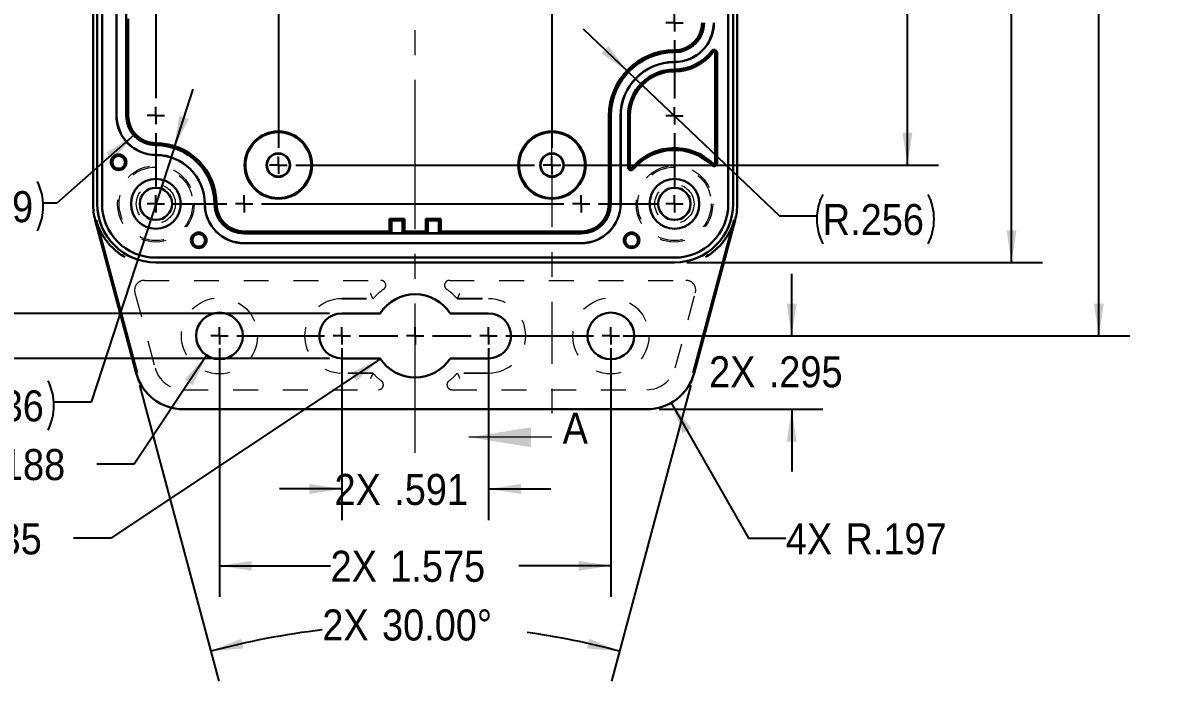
# Model space of a CAD drawing. Header units: inches. Extents: x 0.3 to 21.8, y 0.2 to 16.9.
# Drawn here: x 4.007 to 8.576, y 7.025 to 9.676 of the extents above; entities that cross this region are included whole.
import ezdxf

# ---------------------------------------------------------------- set-up
doc = ezdxf.new("R2010")
doc.units = ezdxf.units.IN
doc.header["$MEASUREMENT"] = 0
for name, pattern in [('SLD-Center', [0.75, 0.6, -0.05, 0.05, -0.05]), ('SLD-Dashed', [0.075, 0.05, -0.025]), ('SLD-Solid', [0]), ('SLD-Thin-Thick-Chain', [0.4, 0.25, -0.05, 0.05, -0.05])]:
    doc.linetypes.add(name, pattern=pattern)
doc.layers.add('SLD-0', color=7, linetype='SLD-Solid')
doc.styles.add('SLDTEXTSTYLE1', font='GOTHIC.TTF', dxfattribs={"width": 0.913})
doc.dimstyles.new('SLDDIMSTYLE0', dxfattribs={"dimtxt": 0.125, "dimasz": 0.13, "dimexe": 0, "dimexo": 0.0625, "dimgap": 0.03125, "dimtad": 0, "dimtih": 1, "dimtoh": 1, "dimdec": 3, "dimrnd": 1e-09, "dimzin": 12, "dimdsep": 46, "dimtxsty": 'SLDTEXTSTYLE1', "dimsah": 1, "dimcen": 0.09, "dimadec": 0, "dimazin": 3, "dimtfac": 1, "dimtdec": 3, "dimtofl": 0, "dimtmove": 0, "dimatfit": 3, "dimfxl": 1, "dimfrac": 2, "dimtolj": 1, "dimtzin": 12, "dimarcsym": 0})
doc.dimstyles.new('SLDDIMSTYLE10', dxfattribs={"dimtxt": 0.125, "dimasz": 0.13, "dimexe": 0, "dimexo": 0.0625, "dimgap": 0.03125, "dimtad": 0, "dimtih": 1, "dimtoh": 1, "dimdec": 3, "dimrnd": 1e-09, "dimzin": 12, "dimdsep": 46, "dimtxsty": 'SLDTEXTSTYLE1', "dimsah": 1, "dimcen": 0, "dimadec": 0, "dimazin": 3, "dimtfac": 1, "dimtdec": 3, "dimtofl": 0, "dimtmove": 1, "dimatfit": 3, "dimfxl": 1, "dimfrac": 2, "dimtolj": 1, "dimtzin": 12, "dimarcsym": 0})
doc.dimstyles.new('SLDDIMSTYLE3', dxfattribs={"dimtxt": 0.125, "dimasz": 0.13, "dimexe": 0, "dimexo": 0.0625, "dimgap": 0.03125, "dimtad": 0, "dimtih": 1, "dimtoh": 1, "dimdec": 3, "dimrnd": 1e-09, "dimzin": 12, "dimdsep": 46, "dimtxsty": 'SLDTEXTSTYLE1', "dimsah": 1, "dimcen": 0.09, "dimadec": 0, "dimazin": 3, "dimtfac": 1, "dimtdec": 3, "dimtmove": 0, "dimatfit": 0, "dimfxl": 1, "dimfrac": 2, "dimtolj": 1, "dimtzin": 12, "dimarcsym": 0})
doc.dimstyles.new('SLDDIMSTYLE5', dxfattribs={"dimtxt": 0.125, "dimasz": 0.13, "dimexe": 0, "dimexo": 0.0625, "dimgap": 0.03125, "dimtad": 0, "dimtih": 1, "dimtoh": 1, "dimdec": 4, "dimzin": 4, "dimdsep": 46, "dimtxsty": 'SLDTEXTSTYLE1', "dimsah": 1, "dimcen": 0.09, "dimazin": 1, "dimtfac": 1, "dimtofl": 0, "dimtmove": 0, "dimatfit": 3, "dimfxl": 1, "dimfrac": 2, "dimtolj": 1, "dimtzin": 12, "dimarcsym": 0})
doc.dimstyles.new('SLDDIMSTYLE6', dxfattribs={"dimtxt": 0.125, "dimasz": 0.13, "dimexe": 0, "dimexo": 0.0625, "dimgap": 0.03125, "dimtad": 0, "dimtih": 1, "dimtoh": 1, "dimdec": 3, "dimrnd": 1e-09, "dimzin": 12, "dimdsep": 46, "dimtxsty": 'SLDTEXTSTYLE1', "dimsah": 1, "dimcen": 0, "dimadec": 0, "dimazin": 3, "dimtfac": 1, "dimtdec": 3, "dimtofl": 0, "dimtmove": 0, "dimatfit": 3, "dimfxl": 1, "dimfrac": 2, "dimtolj": 1, "dimtzin": 12, "dimarcsym": 0})
doc.dimstyles.new('SLDDIMSTYLE7', dxfattribs={"dimtxt": 0.125, "dimasz": 0.13, "dimexe": 0, "dimexo": 0.0625, "dimgap": 0.03125, "dimtad": 0, "dimtih": 1, "dimtoh": 1, "dimdec": 3, "dimrnd": 1e-09, "dimzin": 12, "dimdsep": 46, "dimtxsty": 'SLDTEXTSTYLE1', "dimsah": 1, "dimcen": 0, "dimadec": 0, "dimazin": 3, "dimtfac": 1, "dimtdec": 3, "dimtofl": 0, "dimtmove": 0, "dimatfit": 3, "dimfxl": 1, "dimfrac": 2, "dimtolj": 1, "dimtzin": 12, "dimarcsym": 0})
doc.dimstyles.new('SLDDIMSTYLE8', dxfattribs={"dimtxt": 0.125, "dimasz": 0.13, "dimexe": 0, "dimexo": 0.0625, "dimgap": 0.03125, "dimtad": 0, "dimtih": 1, "dimtoh": 1, "dimdec": 3, "dimrnd": 1e-09, "dimzin": 12, "dimdsep": 46, "dimtxsty": 'SLDTEXTSTYLE1', "dimsah": 1, "dimcen": 0, "dimadec": 0, "dimazin": 3, "dimtfac": 1, "dimtdec": 3, "dimtofl": 0, "dimtmove": 0, "dimatfit": 3, "dimfxl": 1, "dimfrac": 2, "dimtolj": 1, "dimtzin": 12, "dimarcsym": 0})
doc.dimstyles.new('SLDDIMSTYLE9', dxfattribs={"dimtxt": 0.125, "dimasz": 0.13, "dimexe": 0, "dimexo": 0.0625, "dimgap": 0.03125, "dimtad": 0, "dimtih": 1, "dimtoh": 1, "dimdec": 3, "dimrnd": 1e-09, "dimzin": 12, "dimdsep": 46, "dimtxsty": 'SLDTEXTSTYLE1', "dimsah": 1, "dimcen": 0, "dimadec": 0, "dimazin": 3, "dimtfac": 1, "dimtdec": 3, "dimtofl": 0, "dimtmove": 0, "dimatfit": 3, "dimfxl": 1, "dimfrac": 2, "dimtolj": 1, "dimtzin": 12, "dimarcsym": 0})

# ---------------------------------------------------------------- blocks, each defined once
blk = doc.blocks.new('*D11')
at = {"layer": 'SLD-0'}
for p, q in [((6.6789, 13.238), (8.1101, 13.238)), ((7.9851, 13.238), (7.9851, 11.0964)), ((7.9851, 8.7105), (7.9851, 10.8981)), ((6.6789, 8.7105), (8.1101, 8.7105))]:
    blk.add_line(p, q, dxfattribs=at)
for points in [[(7.9851, 13.238), (7.9651, 13.108), (8.0051, 13.108)], [(7.9851, 8.7105), (8.0051, 8.8405), (7.9651, 8.8405)]]:
    blk.add_solid(points, dxfattribs=at)
at = {"layer": 'SLD-0', "insert": (7.7773, 11.0577), "char_height": 0.125, "attachment_point": 1, "style": 'SLDTEXTSTYLE1'}
blk.add_mtext('4.528', dxfattribs=at)
blk = doc.blocks.new('*D22')
at = {"layer": 'SLD-0'}
for p, q in [((6.1861, 12.846), (7.6913, 12.846)), ((7.5663, 12.846), (7.5663, 10.7143)), ((7.5663, 9.1025), (7.5663, 10.516)), ((6.1861, 9.1025), (7.6913, 9.1025))]:
    blk.add_line(p, q, dxfattribs=at)
for centre, start, end in [((7.4944, 10.6151), 153.4349, 206.5651), ((7.6383, 10.6151), 333.4349, 26.5651)]:
    blk.add_arc(centre, 0.2217, start, end, dxfattribs=at)
for points in [[(7.5663, 12.846), (7.5463, 12.716), (7.5863, 12.716)], [(7.5663, 9.1025), (7.5863, 9.2325), (7.5463, 9.2325)]]:
    blk.add_solid(points, dxfattribs=at)
at = {"layer": 'SLD-0', "insert": (7.3585, 10.6756), "char_height": 0.125, "attachment_point": 1, "style": 'SLDTEXTSTYLE1'}
blk.add_mtext('3.744', dxfattribs=at)
blk = doc.blocks.new('*D24')
at = {"layer": 'SLD-0'}
for p, q in [((4.476, 8.2175), (4.7956, 7.025)), ((6.6952, 8.2175), (6.3756, 7.025))]:
    blk.add_line(p, q, dxfattribs=at)
for start, end in [(96.7526, 105), (75, 81.8517)]:
    blk.add_arc((5.5856, 4.0766), 3.1774, start, end, dxfattribs=at)
for points in [[(4.7632, 7.1457), (4.8942, 7.1574), (4.8847, 7.1962)], [(6.408, 7.1457), (6.2865, 7.1962), (6.277, 7.1574)]]:
    blk.add_solid(points, dxfattribs=at)
at = {"layer": 'SLD-0', "char_height": 0.125, "attachment_point": 1, "style": 'SLDTEXTSTYLE1'}
for s, insert in [('2X ', (5.212, 7.3142, -0.5264)), ('30.00°', (5.4521, 7.3142, -0.5264))]:
    blk.add_mtext(s, dxfattribs=dict(at, insert=insert))
blk = doc.blocks.new('*D25')
at = {"layer": 'SLD-0'}
for p, q in [((6.6156, 8.1458), (6.9269, 7.6005)), ((6.9269, 7.6005), (7.0769, 7.6005))]:
    blk.add_line(p, q, dxfattribs=at)
blk.add_solid([(6.6156, 8.1458), (6.6626, 8.023), (6.6974, 8.0428)], dxfattribs=at)
at = {"layer": 'SLD-0', "char_height": 0.125, "attachment_point": 1, "style": 'SLDTEXTSTYLE1'}
for s, insert in [('4X ', (7.0769, 7.6609, -0.5264)), ('R.197', (7.317, 7.6609, -0.5264))]:
    blk.add_mtext(s, dxfattribs=dict(at, insert=insert))
blk = doc.blocks.new('*D26')
at = {"layer": 'SLD-0'}
for p, q in [((5.4463, 8.3225), (4.361, 7.6005)), ((4.361, 7.6005), (4.211, 7.6005))]:
    blk.add_line(p, q, dxfattribs=at)
blk.add_solid([(5.4463, 8.3225), (5.327, 8.2671), (5.3491, 8.2338)], dxfattribs=at)
at = {"layer": 'SLD-0', "char_height": 0.125, "attachment_point": 1, "style": 'SLDTEXTSTYLE1'}
for s, insert in [('2X ', (3.5461, 7.6609, -0.2627)), ('.335', (3.7862, 7.6609, -0.2627))]:
    blk.add_mtext(s, dxfattribs=dict(at, insert=insert))
blk = doc.blocks.new('*D27')
at = {"layer": 'SLD-0'}
for p, q in [((3.4578, 8.5057), (3.4578, 8.7557)), ((5.2403, 8.5057), (3.3328, 8.5057)), ((5.2403, 8.3246), (3.3328, 8.3246)), ((3.4578, 8.3246), (3.4578, 8.0746))]:
    blk.add_line(p, q, dxfattribs=at)
for points in [[(3.4578, 8.5057), (3.4778, 8.6357), (3.4378, 8.6357)], [(3.4578, 8.3246), (3.4378, 8.1946), (3.4778, 8.1946)]]:
    blk.add_solid(points, dxfattribs=at)
at = {"layer": 'SLD-0', "char_height": 0.125, "attachment_point": 1, "style": 'SLDTEXTSTYLE1'}
for s, insert in [('4X ', (3.1254, 8.4704, -0.2627)), ('.181', (3.3655, 8.4704, -0.2627))]:
    blk.add_mtext(s, dxfattribs=dict(at, insert=insert))
blk = doc.blocks.new('*D28')
at = {"layer": 'SLD-0'}
for p, q in [((5.2903, 8.3652), (5.2903, 7.6741)), ((5.8809, 8.3652), (5.8809, 7.6741)), ((5.2903, 7.7991), (5.0403, 7.7991)), ((5.8809, 7.7991), (6.1309, 7.7991))]:
    blk.add_line(p, q, dxfattribs=at)
for points in [[(5.2903, 7.7991), (5.1603, 7.8191), (5.1603, 7.7791)], [(5.8809, 7.7991), (6.0109, 7.7791), (6.0109, 7.8191)]]:
    blk.add_solid(points, dxfattribs=at)
at = {"layer": 'SLD-0', "char_height": 0.125, "attachment_point": 1, "style": 'SLDTEXTSTYLE1'}
for s, insert in [('2X ', (5.2611, 7.8596, -0.2627)), ('.591', (5.5013, 7.8596, -0.2627))]:
    blk.add_mtext(s, dxfattribs=dict(at, insert=insert))
blk = doc.blocks.new('*D29')
at = {"layer": 'SLD-0'}
for p, q in [((4.7462, 8.3369), (4.4553, 7.8987)), ((4.4553, 7.8987), (4.3053, 7.8987))]:
    blk.add_line(p, q, dxfattribs=at)
blk.add_solid([(4.7462, 8.3369), (4.6576, 8.2396), (4.691, 8.2175)], dxfattribs=at)
at = {"layer": 'SLD-0', "char_height": 0.125, "attachment_point": 1, "style": 'SLDTEXTSTYLE1'}
for s, insert in [('4X ', (3.4518, 7.9598, -0.2627)), ('%%c', (3.692, 7.9578, -0.2627)), ('.188', (3.8805, 7.9598, -0.2627))]:
    blk.add_mtext(s, dxfattribs=dict(at, insert=insert))
blk = doc.blocks.new('*D30')
at = {"layer": 'SLD-0'}
for p, q in [((7.1006, 8.4152), (7.1006, 8.6652)), ((6.423, 8.4152), (7.2256, 8.4152)), ((6.568, 8.1199), (7.2256, 8.1199)), ((7.1006, 8.1199), (7.1006, 7.8699))]:
    blk.add_line(p, q, dxfattribs=at)
for points in [[(7.1006, 8.4152), (7.1206, 8.5452), (7.0806, 8.5452)], [(7.1006, 8.1199), (7.0806, 7.9899), (7.1206, 7.9899)]]:
    blk.add_solid(points, dxfattribs=at)
at = {"layer": 'SLD-0', "char_height": 0.125, "attachment_point": 1, "style": 'SLDTEXTSTYLE1'}
for s, insert in [('2X ', (6.7682, 8.3332, -0.2627)), ('.295', (7.0083, 8.3332, -0.2627))]:
    blk.add_mtext(s, dxfattribs=dict(at, insert=insert))
blk = doc.blocks.new('*D31')
at = {"layer": 'SLD-0'}
for p, q in [((4.7982, 8.3652), (4.7982, 7.365)), ((6.373, 8.3652), (6.373, 7.365)), ((4.7982, 7.49), (5.2453, 7.49)), ((6.373, 7.49), (6.0026, 7.49))]:
    blk.add_line(p, q, dxfattribs=at)
for points in [[(4.7982, 7.49), (4.9282, 7.47), (4.9282, 7.51)], [(6.373, 7.49), (6.243, 7.51), (6.243, 7.47)]]:
    blk.add_solid(points, dxfattribs=at)
at = {"layer": 'SLD-0', "char_height": 0.125, "attachment_point": 1, "style": 'SLDTEXTSTYLE1'}
for s, insert in [('2X ', (5.2453, 7.5504, -0.2627)), ('1.575', (5.4854, 7.5504, -0.2627))]:
    blk.add_mtext(s, dxfattribs=dict(at, insert=insert))
blk = doc.blocks.new('*D32')
at = {"layer": 'SLD-0'}
for p, q in [((4.4531, 9.2228), (4.1444, 8.9499)), ((4.1444, 8.9499), (4.0891, 8.9499))]:
    blk.add_line(p, q, dxfattribs=at)
for centre, start, end in [((3.8396, 8.9372), 153.4349, 206.5651), ((3.8672, 8.9372), 333.4349, 26.5651)]:
    blk.add_arc(centre, 0.2219, start, end, dxfattribs=at)
blk.add_solid([(4.4531, 9.2228), (4.3424, 9.1517), (4.3689, 9.1217)], dxfattribs=at)
at = {"layer": 'SLD-0', "insert": (3.6412, 8.9977, 0.4264), "char_height": 0.125, "attachment_point": 1, "style": 'SLDTEXTSTYLE1'}
blk.add_mtext('R.119', dxfattribs=at)
blk = doc.blocks.new('*D33')
at = {"layer": 'SLD-0'}
for p, q in [((4.6154, 9.171), (4.6928, 9.4087)), ((4.6154, 9.171), (4.2822, 8.1482)), ((4.2822, 8.1482), (4.1322, 8.1482))]:
    blk.add_line(p, q, dxfattribs=at)
for centre, start, end in [((3.8827, 8.1355), 153.4349, 206.5651), ((3.9103, 8.1355), 333.4349, 26.5651)]:
    blk.add_arc(centre, 0.2219, start, end, dxfattribs=at)
blk.add_solid([(4.6154, 9.171), (4.6747, 9.2884), (4.6366, 9.3008)], dxfattribs=at)
at = {"layer": 'SLD-0', "insert": (3.6843, 8.196, 0.4264), "char_height": 0.125, "attachment_point": 1, "style": 'SLDTEXTSTYLE1'}
blk.add_mtext('R.236', dxfattribs=at)
blk = doc.blocks.new('*D34')
at = {"layer": 'SLD-0'}
for p, q in [((6.4435, 9.4771), (6.2624, 9.6494)), ((6.4435, 9.4771), (7.0519, 8.8982)), ((7.0519, 8.8982), (7.2019, 8.8982))]:
    blk.add_line(p, q, dxfattribs=at)
for centre, start, end in [((7.4238, 8.8855), 153.4349, 206.5651), ((7.4514, 8.8855), 333.4349, 26.5651)]:
    blk.add_arc(centre, 0.2219, start, end, dxfattribs=at)
blk.add_solid([(6.4435, 9.4771), (6.3631, 9.5812), (6.3355, 9.5522)], dxfattribs=at)
at = {"layer": 'SLD-0', "insert": (7.2254, 8.9459, 0.4264), "char_height": 0.125, "attachment_point": 1, "style": 'SLDTEXTSTYLE1'}
blk.add_mtext('R.256', dxfattribs=at)
blk = doc.blocks.new('*D35')
at = {"layer": 'SLD-0'}
for p, q in [((6.423, 13.5333), (8.4615, 13.5333)), ((8.3365, 13.5333), (8.3365, 11.5341)), ((8.3365, 8.4152), (8.3365, 11.3103)), ((6.423, 8.4152), (8.4615, 8.4152))]:
    blk.add_line(p, q, dxfattribs=at)
for centre, start, end in [((8.3272, 11.4095), 153.4349, 206.5651), ((8.3459, 11.4095), 333.4349, 26.5651)]:
    blk.add_arc(centre, 0.2219, start, end, dxfattribs=at)
for points in [[(8.3365, 13.5333), (8.3165, 13.4033), (8.3565, 13.4033)], [(8.3365, 8.4152), (8.3565, 8.5452), (8.3165, 8.5452)]]:
    blk.add_solid(points, dxfattribs=at)
at = {"layer": 'SLD-0', "insert": (8.1287, 11.47, 0.4264), "char_height": 0.125, "attachment_point": 1, "style": 'SLDTEXTSTYLE1'}
blk.add_mtext('5.118', dxfattribs=at)
blk = doc.blocks.new('SW_CENTERMARKSYMBOL_0')
at = {"layer": 'SLD-0', "color": 0}
for p, q in [((0, 0), (-0.035, 0)), ((0, 0), (0, 0.035)), ((0, 0), (0.035, 0)), ((0, 0), (0, -0.035)), ((0.07, 0), (0.305, 0)), ((0.375, 0), (0.34, 0)), ((0.375, 0), (0.375, 0.035)), ((0.375, 0), (0.41, 0)), ((0.375, 0), (0.375, -0.035)), ((0.445, 0), (1.6616, 0)), ((1.7316, 0), (1.6966, 0)), ((1.7316, 0), (1.7316, 0.035)), ((1.7316, 0), (1.7666, 0)), ((1.7316, 0), (1.7316, -0.035)), ((1.8016, 0), (2.0166, 0)), ((2.0866, 0), (2.0516, 0)), ((2.0866, 0), (2.0866, 0.035)), ((2.0866, 0), (2.1216, 0)), ((2.0866, 0), (2.0866, -0.035)), ((0, -0.07), (0, -0.284)), ((2.0866, -0.07), (2.0866, -0.285)), ((0.4928, -0.1558), (0.4928, -0.1208)), ((1.5938, -0.1558), (1.5938, -0.1208)), ((0.4928, -0.1558), (0.4578, -0.1558)), ((0.4928, -0.1558), (0.5278, -0.1558)), ((0.4928, -0.1558), (0.4928, -0.1908)), ((0.5628, -0.1558), (1.5238, -0.1558)), ((1.5938, -0.1558), (1.5588, -0.1558)), ((1.5938, -0.1558), (1.6288, -0.1558)), ((1.5938, -0.1558), (1.5938, -0.1908)), ((0.4928, -0.2258), (0.4928, -3.8293)), ((1.5938, -0.2258), (1.5938, -3.8293)), ((0, -0.354), (0, -0.319)), ((0, -0.354), (-0.035, -0.354)), ((0, -0.354), (0.035, -0.354)), ((0, -0.354), (0, -0.389)), ((2.0866, -0.355), (2.0516, -0.355)), ((2.0866, -0.355), (2.0866, -0.32)), ((2.0866, -0.355), (2.1216, -0.355)), ((2.0866, -0.355), (2.0866, -0.39)), ((0, -0.424), (0, -0.659)), ((2.0866, -0.425), (2.0866, -3.2561)), ((0, -0.729), (-0.035, -0.729)), ((0, -0.729), (0, -0.694)), ((0, -0.729), (0.035, -0.729)), ((0, -0.729), (0, -0.764)), ((0, -0.799), (0, -3.6301)), ((2.0866, -3.3261), (2.0516, -3.3261)), ((2.0866, -3.3261), (2.0866, -3.2911)), ((2.0866, -3.3261), (2.1216, -3.3261)), ((2.0866, -3.3261), (2.0866, -3.3611)), ((2.0866, -3.3961), (2.0866, -3.6311)), ((0, -3.7001), (-0.035, -3.7001)), ((0, -3.7001), (0, -3.6651)), ((0, -3.7001), (0.035, -3.7001)), ((0, -3.7001), (0, -3.7351)), ((2.0866, -3.7011), (2.0866, -3.6661)), ((2.0866, -3.7011), (2.0516, -3.7011)), ((2.0866, -3.7011), (2.1216, -3.7011)), ((2.0866, -3.7011), (2.0866, -3.7361)), ((0, -3.7701), (0, -3.9851)), ((2.0866, -3.7711), (2.0866, -3.9851)), ((0.4928, -3.8993), (0.4928, -3.8643)), ((1.5938, -3.8993), (1.5938, -3.8643)), ((0.4928, -3.8993), (0.4578, -3.8993)), ((0.4928, -3.8993), (0.5278, -3.8993)), ((0.4928, -3.8993), (0.4928, -3.9343)), ((0.5628, -3.8993), (1.5238, -3.8993)), ((1.5938, -3.8993), (1.5588, -3.8993)), ((1.5938, -3.8993), (1.6288, -3.8993)), ((1.5938, -3.8993), (1.5938, -3.9343)), ((0, -4.0551), (0, -4.0201)), ((0.355, -4.0551), (0.355, -4.0201)), ((1.7116, -4.0551), (1.7116, -4.0201)), ((2.0866, -4.0551), (2.0866, -4.0201)), ((0, -4.0551), (-0.035, -4.0551)), ((0, -4.0551), (0.035, -4.0551)), ((0, -4.0551), (0, -4.0901)), ((0.07, -4.0551), (0.285, -4.0551)), ((0.355, -4.0551), (0.32, -4.0551)), ((0.355, -4.0551), (0.39, -4.0551)), ((0.355, -4.0551), (0.355, -4.0901)), ((0.425, -4.0551), (1.6416, -4.0551)), ((1.7116, -4.0551), (1.6766, -4.0551)), ((1.7116, -4.0551), (1.7466, -4.0551)), ((1.7116, -4.0551), (1.7116, -4.0901)), ((1.7816, -4.0551), (2.0166, -4.0551)), ((2.0866, -4.0551), (2.0516, -4.0551)), ((2.0866, -4.0551), (2.1216, -4.0551)), ((2.0866, -4.0551), (2.0866, -4.0901))]:
    blk.add_line(p, q, dxfattribs=at)
blk = doc.blocks.new('SW_CENTERMARKSYMBOL_1')
at = {"layer": 'SLD-0', "color": 0}
for p, q in [((0, 0), (-0.035, 0)), ((0, 0), (0, 0.035)), ((0, 0), (0, -0.035)), ((0, 0), (0.035, 0)), ((0.07, 0), (0.4221, 0)), ((0.4921, 0), (0.4571, 0)), ((0.4921, 0), (0.4921, 0.035)), ((0.4921, 0), (0.4921, -0.035)), ((0.4921, 0), (0.5271, 0)), ((0.5621, 0), (0.7174, 0)), ((0.7874, 0), (0.7524, 0)), ((0.7874, 0), (0.7874, 0.035)), ((0.7874, 0), (0.7874, -0.035)), ((0.7874, 0), (0.8224, 0)), ((0.8574, 0), (1.0127, 0)), ((1.0827, 0), (1.0477, 0)), ((1.0827, 0), (1.0827, 0.035)), ((1.0827, 0), (1.0827, -0.035)), ((1.0827, 0), (1.1177, 0)), ((1.1527, 0), (1.5048, 0)), ((1.5748, 0), (1.5398, 0)), ((1.5748, 0), (1.5748, 0.035)), ((1.5748, 0), (1.5748, -0.035)), ((1.5748, 0), (1.6098, 0))]:
    blk.add_line(p, q, dxfattribs=at)

msp = doc.modelspace()

# ---------------------------------------------------------------- linework, layer by layer
at = {"color": 7, "linetype": 'SLD-Solid', "lineweight": 30}
for p, q in [((4.28958, 13.0018), (4.28958, 8.94668)), ((4.30608, 13.0018), (4.30608, 8.94668)), ((4.32576, 13.0018), (4.32576, 8.94668)), ((6.84545, 8.94668), (6.84545, 13.0018)), ((6.86513, 8.94668), (6.86513, 13.0018)), ((6.88163, 8.94668), (6.88163, 13.0018)), ((4.38374, 12.2728), (4.38374, 9.30168)), ((4.38425, 12.2728), (4.38425, 9.30168)), ((4.42322, 12.2728), (4.42322, 9.30168)), ((4.4313, 9.30168), (4.4313, 9.69059)), ((6.79257, 9.55484), (6.79257, 9.11051)), ((6.80013, 9.11051), (6.80013, 9.55484)), ((6.36492, 9.30068), (6.36492, 8.94668)), ((6.37299, 8.94668), (6.37299, 9.30068)), ((6.41196, 8.94668), (6.41196, 9.30068)), ((6.41248, 8.94668), (6.41248, 9.30068)), ((6.44213, 9.30068), (6.44213, 9.09378)), ((6.44969, 9.09378), (6.44969, 9.30068)), ((4.46311, 8.26581), (4.2982, 8.88127)), ((4.46644, 8.2667), (4.30153, 8.88216)), ((5.48296, 8.88668), (5.48296, 8.83568)), ((5.48296, 8.88668), (5.49011, 8.87952)), ((5.48296, 8.88668), (5.54226, 8.88668)), ((5.49011, 8.82852), (5.49011, 8.87952)), ((5.53511, 8.87952), (5.49011, 8.87952)), ((5.54226, 8.88668), (5.53511, 8.87952)), ((5.53511, 8.82852), (5.53511, 8.87952)), ((5.54226, 8.88668), (5.54226, 8.83568)), ((5.62896, 8.88668), (5.62896, 8.83568)), ((5.62896, 8.88668), (5.63611, 8.87952)), ((5.68826, 8.88668), (5.62896, 8.88668)), ((5.63611, 8.82852), (5.63611, 8.87952)), ((5.63611, 8.87952), (5.68111, 8.87952)), ((5.68826, 8.88668), (5.68111, 8.87952)), ((5.68111, 8.82852), (5.68111, 8.87952)), ((5.68826, 8.88668), (5.68826, 8.83568)), ((6.86968, 8.88216), (6.70477, 8.2667)), ((6.87302, 8.88127), (6.70811, 8.26581)), ((5.48296, 8.83568), (4.8973, 8.83568)), ((4.8973, 8.8276), (6.25391, 8.8276)), ((5.49011, 8.82852), (5.48296, 8.83568)), ((5.49011, 8.82852), (5.53511, 8.82852)), ((5.53511, 8.82852), (5.54226, 8.83568)), ((5.62896, 8.83568), (5.54226, 8.83568)), ((5.63611, 8.82852), (5.62896, 8.83568)), ((5.68111, 8.82852), (5.63611, 8.82852)), ((5.68111, 8.82852), (5.68826, 8.83568)), ((6.25391, 8.83568), (5.68826, 8.83568)), ((4.8973, 8.78863), (6.25391, 8.78863)), ((4.8973, 8.78811), (6.25391, 8.78811)), ((4.5423, 8.73014), (6.62891, 8.73014)), ((4.5423, 8.71046), (6.62891, 8.71046)), ((5.4449, 8.50573), (5.29033, 8.50573)), ((5.88088, 8.50573), (5.72631, 8.50573)), ((5.29033, 8.32463), (5.4449, 8.32463)), ((5.72631, 8.32463), (5.88088, 8.32463)), ((6.51796, 8.11991), (4.65325, 8.11991))]:
    msp.add_line(p, q, dxfattribs=at)
at = {"color": 7, "linetype": 'SLD-Thin-Thick-Chain', "lineweight": 0}
for q in [(6.13613, 12.60623), (6.13613, 8.00727)]:
    msp.add_line((6.13613, 9.10246), q, dxfattribs=at)
at = {"color": 7, "linetype": 'SLD-Dashed', "lineweight": 0}
for p, q in [((4.49603, 8.63865), (5.4477, 8.63865)), ((5.72351, 8.63865), (6.67518, 8.63865)), ((4.458, 8.58909), (4.53916, 8.28619)), ((5.29033, 8.56651), (5.41493, 8.56651)), ((5.29033, 8.56479), (5.41571, 8.56479)), ((5.41493, 8.56651), (5.41571, 8.56479)), ((5.75628, 8.56651), (5.7555, 8.56479)), ((5.7555, 8.56479), (5.88088, 8.56479)), ((5.75628, 8.56651), (5.88088, 8.56651)), ((6.63205, 8.28619), (6.71321, 8.58909)), ((5.41571, 8.26558), (5.29033, 8.26558)), ((5.41493, 8.26385), (5.29033, 8.26385)), ((5.41493, 8.26385), (5.41571, 8.26558)), ((5.75628, 8.26385), (5.7555, 8.26558)), ((5.88088, 8.26558), (5.7555, 8.26558)), ((5.88088, 8.26385), (5.75628, 8.26385)), ((4.65325, 8.19865), (5.43798, 8.19865)), ((5.73324, 8.19865), (6.51796, 8.19865))]:
    msp.add_line(p, q, dxfattribs=at)
at = {"color": 7, "linetype": 'SLD-Solid', "lineweight": 0}
msp.add_line((6.13613, 8.00727), (5.80169, 8.00727), dxfattribs=at)
at = {"color": 7, "linetype": 'SLD-Solid', "lineweight": 30}
for centre, radius in [((5.03508, 9.10246), 0.13559), ((5.03508, 9.10246), 0.1325), ((6.13613, 9.10246), 0.13559), ((6.13613, 9.10246), 0.1325), ((4.39258, 9.11391), 0.0315), ((4.39258, 9.11391), 0.02539), ((5.03508, 9.10246), 0.0475), ((5.03508, 9.10246), 0.04595), ((6.13613, 9.10246), 0.0475), ((6.13613, 9.10246), 0.04595), ((4.5423, 8.94668), 0.1), ((6.62891, 8.94668), 0.1), ((4.5423, 8.94668), 0.06496), ((6.62891, 8.94668), 0.06496), ((4.7148, 8.79996), 0.0315), ((4.7148, 8.79996), 0.02539), ((6.45641, 8.79996), 0.0315), ((6.45641, 8.79996), 0.02539), ((4.7982, 8.41518), 0.094), ((6.37301, 8.41518), 0.094)]:
    msp.add_circle(centre, radius, dxfattribs=at)
at = {"color": 7, "linetype": 'SLD-Dashed', "lineweight": 0}
for centre, radius in [((4.5423, 8.94668), 0.154), ((4.5423, 8.94668), 0.14816), ((6.62891, 8.94668), 0.154), ((6.62891, 8.94668), 0.14816), ((4.5423, 8.94668), 0.07874), ((6.62891, 8.94668), 0.07874), ((4.7982, 8.41518), 0.15306), ((6.37301, 8.41518), 0.15306)]:
    msp.add_circle(centre, radius, dxfattribs=at)
at = {"color": 7, "linetype": 'SLD-Solid', "lineweight": 30}
for centre, radius, start, end in [((6.62891, 9.67568), 0.15805, 270, 0), ((6.62891, 9.67568), 0.15856, 270, 0), ((6.62891, 9.67568), 0.11908, 270, 0), ((6.62891, 9.67568), 0.111, 270, 0), ((6.62891, 9.30068), 0.264, 90, 180), ((6.62891, 9.30068), 0.25592, 90, 180), ((6.62891, 9.67568), 0.18822, 270, 322.83715), ((6.62891, 9.67568), 0.19578, 270, 322.83715), ((6.78832, 9.55484), 0.01181, 0, 142.83715), ((6.78832, 9.55484), 0.00425, 0, 142.83715), ((6.62891, 9.30068), 0.21695, 90, 180), ((6.62891, 9.30068), 0.21644, 90, 180), ((6.62891, 9.30068), 0.18678, 90, 180), ((6.62891, 9.30068), 0.17922, 90, 180), ((4.5423, 9.30168), 0.15856, 180, 270), ((4.5423, 9.30168), 0.15805, 180, 270), ((4.5423, 9.30168), 0.11908, 180, 270), ((4.5423, 9.30168), 0.111, 180, 270), ((4.5423, 8.94668), 0.244, 0, 90), ((4.5423, 8.94668), 0.23592, 0, 90), ((4.5423, 8.94668), 0.19695, 0, 90), ((4.5423, 8.94668), 0.19644, 0, 90), ((6.62891, 8.94668), 0.22434, 45.78458, 139.94465), ((6.62891, 8.94668), 0.21678, 45.78458, 139.94465), ((6.45395, 9.09378), 0.01181, 180, 319.94465), ((6.45395, 9.09378), 0.00425, 180, 319.94465), ((6.78832, 9.11051), 0.01181, 225.78458, 0), ((6.78832, 9.11051), 0.00425, 225.78458, 0), ((4.5423, 8.94668), 0.25272, 180, 195), ((4.5423, 8.94668), 0.23622, 180, 270), ((4.5423, 8.94668), 0.21654, 180, 270), ((4.8973, 8.94668), 0.15856, 180, 270), ((4.8973, 8.94668), 0.15805, 180, 270), ((4.8973, 8.94668), 0.11908, 180, 270), ((4.8973, 8.94668), 0.111, 180, 270), ((6.25391, 8.94668), 0.15805, 270, 0), ((6.25391, 8.94668), 0.15856, 270, 0), ((6.25391, 8.94668), 0.11908, 270, 0), ((6.25391, 8.94668), 0.111, 270, 0), ((6.62891, 8.94668), 0.21654, 270, 0), ((6.62891, 8.94668), 0.23622, 270, 0), ((6.62891, 8.94668), 0.25272, 345, 0), ((5.58561, 8.41518), 0.16732, 32.76376, 147.23624), ((5.29033, 8.41518), 0.09055, 90, 270), ((5.88088, 8.41518), 0.09055, 270, 90), ((5.58561, 8.41518), 0.16732, 212.76376, 327.23624), ((4.65325, 8.31676), 0.19685, 195, 270), ((6.51796, 8.31676), 0.19685, 270, 345)]:
    msp.add_arc(centre, radius, start, end, dxfattribs=at)
at = {"color": 7, "linetype": 'SLD-Dashed', "lineweight": 0}
for centre, radius, start, end in [((4.49603, 8.59928), 0.03937, 90, 195), ((6.67518, 8.59928), 0.03937, 345, 90), ((5.58561, 8.41518), 0.22638, 124.08754, 138.63378), ((5.58561, 8.41518), 0.22638, 41.36622, 55.91246), ((5.29033, 8.41518), 0.14961, 90, 270), ((5.88088, 8.41518), 0.14961, 270, 90), ((4.65325, 8.31676), 0.11811, 195, 270), ((6.51796, 8.31676), 0.11811, 270, 345), ((5.58561, 8.41518), 0.22638, 221.36622, 233.1322), ((5.58561, 8.41518), 0.22638, 306.8678, 318.63378)]:
    msp.add_arc(centre, radius, start, end, dxfattribs=at)
at = {"color": 7, "linetype": 'SLD-Solid', "lineweight": 30}
for points in [[(4.41721, 8.73264), (4.40182, 8.74163), (4.38789, 8.75191), (4.36264, 8.77467), (4.35177, 8.78673), (4.33269, 8.81223), (4.32451, 8.82571), (4.31439, 8.84639), (4.31136, 8.85338), (4.30596, 8.8676), (4.30357, 8.87487), (4.30153, 8.88216)], [(6.754, 8.73264), (6.76939, 8.74163), (6.78333, 8.75191), (6.80857, 8.77467), (6.81944, 8.78673), (6.83852, 8.81223), (6.8467, 8.82571), (6.85682, 8.84639), (6.85985, 8.85338), (6.86526, 8.8676), (6.86765, 8.87487), (6.86968, 8.88216)]]:
    msp.add_open_spline(points, degree=3, knots=[0, 0, 0, 0, 0.25, 0.25, 0.5, 0.5, 0.75, 0.75, 0.875, 0.875, 1, 1, 1, 1], dxfattribs=at)
at = {"color": 7, "linetype": 'SLD-Dashed', "lineweight": 0}
for points, knots in [([(5.45873, 8.60266), (5.46222, 8.60503), (5.46487, 8.60845), (5.46767, 8.61636), (5.46776, 8.62073), (5.46532, 8.62871), (5.46277, 8.63231), (5.45608, 8.63726), (5.45192, 8.63865), (5.4477, 8.63865)], [0, 0, 0, 0, 0.25, 0.25, 0.5, 0.5, 0.75, 0.75, 1, 1, 1, 1]), ([(5.72351, 8.63865), (5.7193, 8.63865), (5.71519, 8.63729), (5.70844, 8.63232), (5.70591, 8.62875), (5.70346, 8.62077), (5.70355, 8.61636), (5.70632, 8.60851), (5.70899, 8.60503), (5.71248, 8.60266)], [0, 0, 0, 0, 0.25, 0.25, 0.5, 0.5, 0.75, 0.75, 1, 1, 1, 1]), ([(5.41493, 8.56651), (5.41489, 8.56661), (5.41381, 8.56901), (5.41055, 8.57637), (5.40839, 8.58132), (5.4063, 8.58619)], [0, 0, 0, 0, 0.5, 0.5, 1, 1, 1, 1]), ([(5.75628, 8.56651), (5.75632, 8.56661), (5.75741, 8.56901), (5.76067, 8.57637), (5.76283, 8.58132), (5.76492, 8.58619)], [0, 0, 0, 0, 0.5, 0.5, 1, 1, 1, 1]), ([(5.41493, 8.26385), (5.41489, 8.26376), (5.41381, 8.26136), (5.41055, 8.254), (5.40839, 8.24905), (5.4063, 8.24417)], [0, 0, 0, 0, 0.5, 0.5, 1, 1, 1, 1]), ([(5.43798, 8.19865), (5.44211, 8.19865), (5.44615, 8.19995), (5.45282, 8.20475), (5.45536, 8.20821), (5.45795, 8.21596), (5.45799, 8.22029), (5.45556, 8.22807), (5.4531, 8.23159), (5.44979, 8.23408)], [0, 0, 0, 0, 0.25, 0.25, 0.5, 0.5, 0.75, 0.75, 1, 1, 1, 1]), ([(5.72143, 8.23408), (5.71812, 8.23159), (5.71567, 8.22813), (5.71321, 8.22029), (5.71326, 8.21599), (5.71583, 8.20824), (5.7184, 8.20475), (5.72501, 8.19998), (5.7291, 8.19865), (5.73324, 8.19865)], [0, 0, 0, 0, 0.25, 0.25, 0.5, 0.5, 0.75, 0.75, 1, 1, 1, 1]), ([(5.75628, 8.26385), (5.75632, 8.26376), (5.75741, 8.26136), (5.76067, 8.254), (5.76283, 8.24905), (5.76492, 8.24417)], [0, 0, 0, 0, 0.5, 0.5, 1, 1, 1, 1])]:
    msp.add_open_spline(points, degree=3, knots=knots, dxfattribs=at)
at = {"color": 7, "linetype": 'SLD-Solid', "lineweight": 0}
msp.add_solid([(5.80169, 8.00727), (6.05169, 7.96727), (6.05169, 8.04727)], dxfattribs=at)
at = {"layer": 'SLD-0', "linetype": 'SLD-Center', "lineweight": 0}
msp.add_line((5.58561, 7.94517), (5.58561, 13.90324), dxfattribs=at)

# ---------------------------------------------------------------- block references
at = {"layer": 'SLD-0'}
for name, p in [('SW_CENTERMARKSYMBOL_0', (4.5423, 13.0018)), ('SW_CENTERMARKSYMBOL_1', (4.7982, 8.41518))]:
    msp.add_blockref(name, p, dxfattribs=at)

# ---------------------------------------------------------------- texts
at = {"color": 7, "linetype": 'Continuous', "insert": (6.17886, 8.10644), "char_height": 0.125, "attachment_point": 1, "style": 'SLDTEXTSTYLE1'}
msp.add_mtext('A', dxfattribs=at)

# ---------------------------------------------------------------- dimensions: what is measured, and where the dimension line sits
at = {"layer": 'SLD-0'}
for base, p1, p2, text, dimstyle, picture, middle in [((8.33653, 8.41518), (6.37301, 13.53329), (6.37301, 8.41518), '(<>)', 'SLDDIMSTYLE0', '*D35', (8.33653, 11.42221)), ((7.56632, 9.10246), (6.13613, 12.84602), (6.13613, 9.10246), '(<>)', 'SLDDIMSTYLE0', '*D22', (7.56632, 10.61514)), ((3.45783, 8.32463), (5.29033, 8.50573), (5.29033, 8.32463), '4X <>', 'SLDDIMSTYLE3', '*D27', (3.45783, 8.40999)), ((7.10062, 8.41518), (6.51796, 8.11991), (6.37301, 8.41518), '2X <>', 'SLDDIMSTYLE3', '*D30', (7.10062, 8.27279))]:
    dim = msp.add_linear_dim(base=base, p1=p1, p2=p2, angle=90, text=text, dimstyle=dimstyle, dxfattribs=at)
    dim.commit()
    dim.dimension.update_dxf_attribs({"geometry": picture, "text_midpoint": middle, "dimtype": 160})
dim = msp.add_linear_dim(base=(7.98507, 8.71046), p1=(6.62891, 13.23802), p2=(6.62891, 8.71046), angle=90, dimstyle='SLDDIMSTYLE0', dxfattribs=at)
dim.commit()
dim.dimension.update_dxf_attribs({"geometry": '*D11', "text_midpoint": (7.98507, 10.99722), "dimtype": 160})
for center, mpoint, text, dimstyle, picture, middle in [((6.62891, 9.30068), (6.44351, 9.47709), '(<>)', 'SLDDIMSTYLE10', '*D34', (7.4376, 8.89816)), ((4.5423, 8.94668), (4.61538, 9.17099), '(<>)', 'SLDDIMSTYLE10', '*D33', (3.89651, 8.14824)), ((4.5423, 9.30168), (4.45308, 9.22281), '(<>)', 'SLDDIMSTYLE9', '*D32', (3.85344, 8.94994)), ((6.51796, 8.31676), (6.61556, 8.14581), '4X <>', 'SLDDIMSTYLE6', '*D25', (7.45999, 7.60046))]:
    dim = msp.add_radius_dim(center=center, mpoint=mpoint, text=text, dimstyle=dimstyle, dxfattribs=at)
    dim.commit()
    dim.dimension.update_dxf_attribs({"geometry": picture, "text_midpoint": middle, "dimtype": 164})
dim = msp.add_angular_dim_2l(base=(4.98606, 7.19692), line1=((4.46311, 8.26581), (4.2982, 8.88127)), line2=((6.87302, 8.88127), (6.70811, 8.26581)), text='2X <>', dimstyle='SLDDIMSTYLE5', dxfattribs=at)
dim.commit()
dim.dimension.update_dxf_attribs({"geometry": '*D24', "text_midpoint": (5.62398, 7.25377), "dimtype": 162})
dim = msp.add_diameter_dim_2p(p1=(5.72491, 8.50787), p2=(5.4463, 8.3225), text='2X <>', dimstyle='SLDDIMSTYLE7', override={"dimpost": '<>'}, dxfattribs=at)
dim.commit()
dim.dimension.update_dxf_attribs({"geometry": '*D26', "text_midpoint": (3.87857, 7.60046), "dimtype": 163})
dim = msp.add_diameter_dim_2p(p1=(4.8502, 8.49349), p2=(4.74621, 8.33687), text='4X <>', dimstyle='SLDDIMSTYLE8', dxfattribs=at)
dim.commit()
dim.dimension.update_dxf_attribs({"geometry": '*D29', "text_midpoint": (3.87857, 7.89868), "dimtype": 163})
for base, p1, p2, dimstyle, picture, middle in [((6.37301, 7.48999), (4.7982, 8.41518), (6.37301, 8.41518), 'SLDDIMSTYLE0', '*D31', (5.62398, 7.48999)), ((5.88088, 7.79911), (5.29033, 8.41518), (5.88088, 8.41518), 'SLDDIMSTYLE3', '*D28', (5.59361, 7.79911))]:
    dim = msp.add_linear_dim(base=base, p1=p1, p2=p2, text='2X <>', dimstyle=dimstyle, dxfattribs=at)
    dim.commit()
    dim.dimension.update_dxf_attribs({"geometry": picture, "text_midpoint": middle, "dimtype": 160})

doc.saveas('drawing.dxf')
